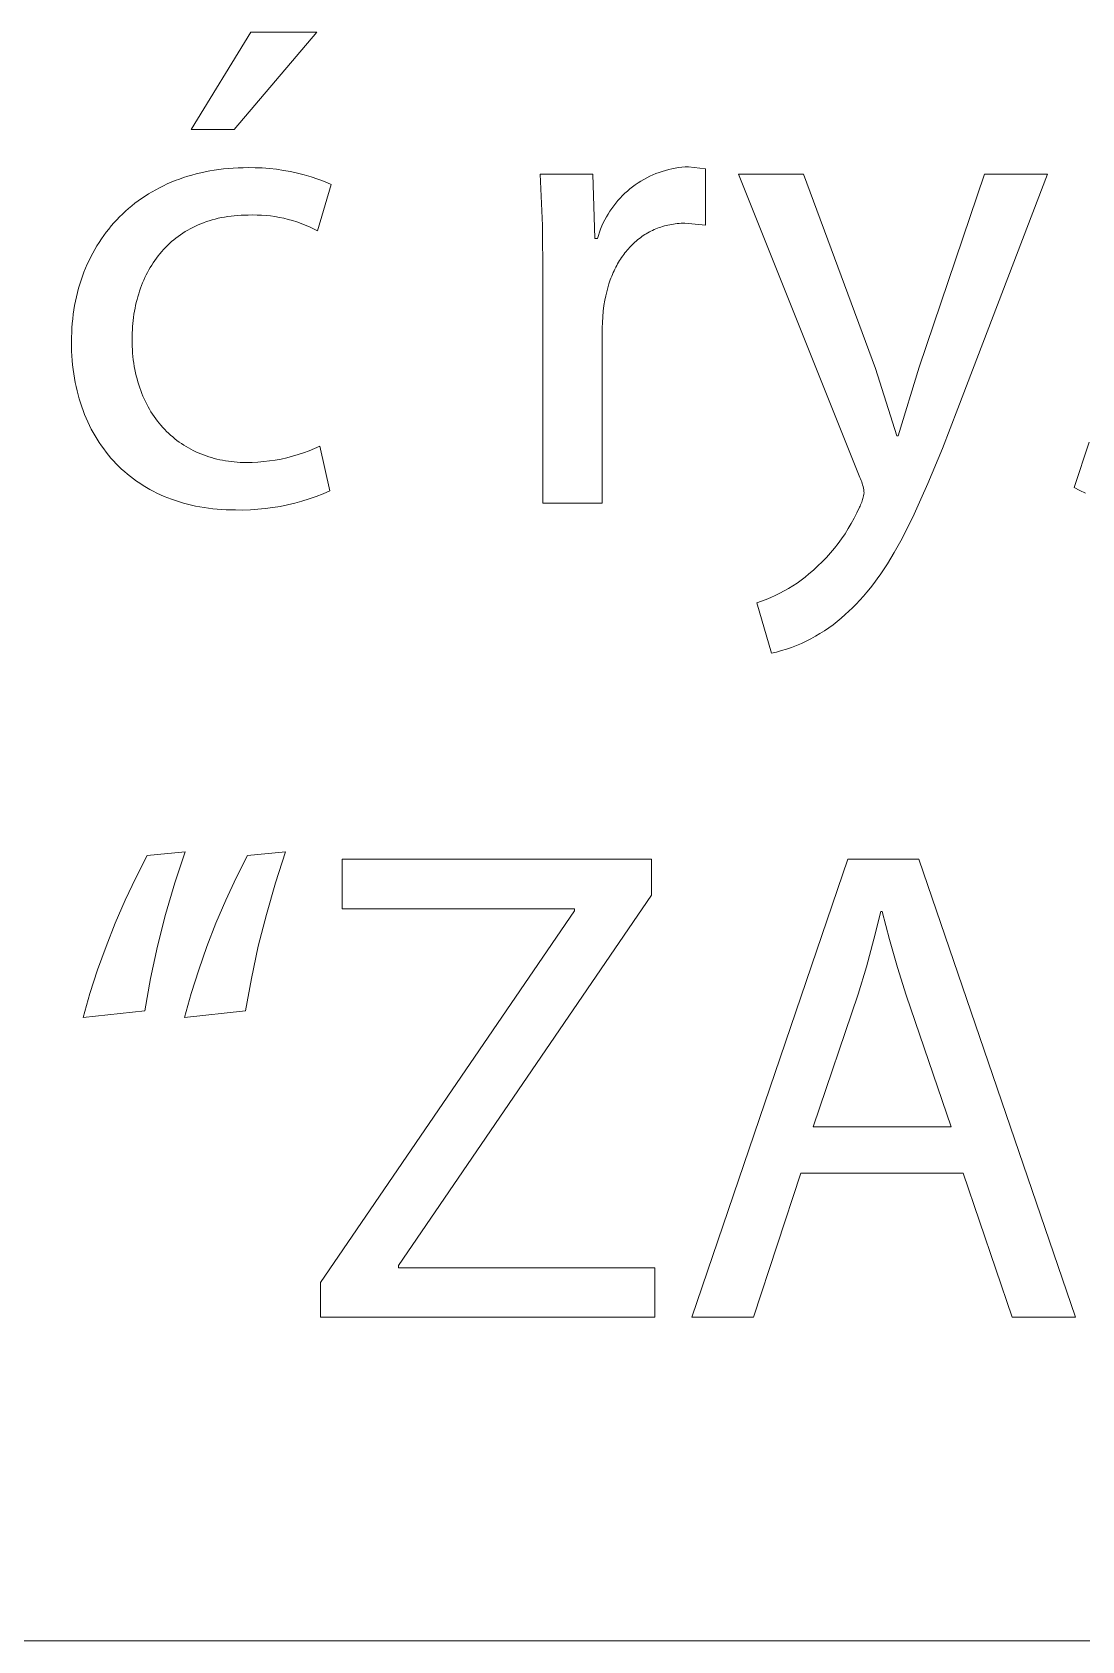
# Model space of a CAD drawing. Header units: millimetres. Extents: x -1283 to 2747, y -259 to 2557.
# Drawn here: x 1770.4 to 1832.7, y -258.7 to -163.2 of the extents above; entities that cross this region are included whole.
import ezdxf

# ---------------------------------------------------------------- set-up
doc = ezdxf.new("R2010")
doc.units = ezdxf.units.MM
doc.header["$MEASUREMENT"] = 0
doc.layers.add('Domyślny', color=7, linetype='Continuous', true_color=0x000000)

msp = doc.modelspace()

# ---------------------------------------------------------------- linework, layer by layer
at = {"layer": 'Domyślny', "color": 18, "lineweight": 15, "true_color": 0x000000}
for p, q in [((1779.808, -168.992), (1783.351, -163.222)), ((1787.27, -163.222), (1782.358, -168.992)), ((1783.351, -163.222), (1787.27, -163.222)), ((1782.358, -168.992), (1779.808, -168.992)), ((1779.111, -171.942), (1779.357, -171.856)), ((1779.357, -171.856), (1779.607, -171.776)), ((1779.607, -171.776), (1779.861, -171.701)), ((1779.861, -171.701), (1780.118, -171.632)), ((1780.118, -171.632), (1780.38, -171.569)), ((1780.38, -171.569), (1780.645, -171.511)), ((1780.645, -171.511), (1780.913, -171.459)), ((1780.913, -171.459), (1781.186, -171.413)), ((1781.186, -171.413), (1781.462, -171.373)), ((1781.462, -171.373), (1781.741, -171.339)), ((1781.741, -171.339), (1782.024, -171.311)), ((1782.024, -171.311), (1782.311, -171.289)), ((1782.311, -171.289), (1782.6, -171.273)), ((1782.6, -171.273), (1782.894, -171.264)), ((1782.894, -171.264), (1783.19, -171.26)), ((1783.19, -171.26), (1783.612, -171.264)), ((1783.612, -171.264), (1784.033, -171.281)), ((1784.033, -171.281), (1784.454, -171.314)), ((1784.454, -171.314), (1784.873, -171.361)), ((1784.873, -171.361), (1785.29, -171.423)), ((1785.29, -171.423), (1785.705, -171.499)), ((1785.705, -171.499), (1786.117, -171.589)), ((1786.117, -171.589), (1786.525, -171.694)), ((1786.525, -171.694), (1786.93, -171.813)), ((1786.93, -171.813), (1787.33, -171.946)), ((1800.66, -174.695), (1800.53, -171.65)), ((1800.53, -171.65), (1803.643, -171.65)), ((1803.643, -171.65), (1803.764, -175.475)), ((1806.852, -171.866), (1807.03, -171.777)), ((1807.03, -171.777), (1807.211, -171.694)), ((1807.211, -171.694), (1807.395, -171.617)), ((1807.395, -171.617), (1807.581, -171.547)), ((1807.581, -171.547), (1807.77, -171.482)), ((1807.77, -171.482), (1807.96, -171.425)), ((1807.96, -171.425), (1808.153, -171.374)), ((1808.153, -171.374), (1808.347, -171.329)), ((1808.347, -171.329), (1808.542, -171.291)), ((1808.542, -171.291), (1808.739, -171.26)), ((1808.739, -171.26), (1808.936, -171.236)), ((1808.936, -171.236), (1809.135, -171.218)), ((1809.135, -171.218), (1809.333, -171.207)), ((1809.333, -171.207), (1810.34, -171.328)), ((1810.34, -171.328), (1810.34, -174.669)), ((1819.498, -189.645), (1812.291, -171.648)), ((1812.291, -171.648), (1816.156, -171.648)), ((1816.156, -171.648), (1820.438, -183.177)), ((1823.014, -183.11), (1826.893, -171.648)), ((1830.637, -171.648), (1825.323, -185.565)), ((1826.893, -171.648), (1830.637, -171.648)), ((1777.287, -172.82), (1777.501, -172.692)), ((1777.501, -172.692), (1777.718, -172.57)), ((1777.718, -172.57), (1777.94, -172.452)), ((1777.94, -172.452), (1778.166, -172.34)), ((1778.166, -172.34), (1778.396, -172.232)), ((1778.396, -172.232), (1778.631, -172.13)), ((1778.631, -172.13), (1778.869, -172.034)), ((1778.869, -172.034), (1779.111, -171.942)), ((1788.116, -172.254), (1787.31, -175.005)), ((1787.33, -171.946), (1787.726, -172.093)), ((1787.726, -172.093), (1788.116, -172.254)), ((1805.414, -172.923), (1805.557, -172.784)), ((1805.557, -172.784), (1805.705, -172.651)), ((1805.705, -172.651), (1805.857, -172.522)), ((1805.857, -172.522), (1806.013, -172.399)), ((1806.013, -172.399), (1806.173, -172.281)), ((1806.173, -172.281), (1806.338, -172.169)), ((1806.338, -172.169), (1806.506, -172.062)), ((1806.506, -172.062), (1806.677, -171.961)), ((1806.677, -171.961), (1806.852, -171.866)), ((1775.915, -173.849), (1776.098, -173.688)), ((1776.098, -173.688), (1776.285, -173.531)), ((1776.285, -173.531), (1776.477, -173.38)), ((1776.477, -173.38), (1776.673, -173.233)), ((1776.673, -173.233), (1776.873, -173.09)), ((1776.873, -173.09), (1777.078, -172.953)), ((1777.078, -172.953), (1777.287, -172.82)), ((1804.663, -173.849), (1804.775, -173.685)), ((1804.775, -173.685), (1804.892, -173.524)), ((1804.892, -173.524), (1805.015, -173.367)), ((1805.015, -173.367), (1805.143, -173.215)), ((1805.143, -173.215), (1805.276, -173.067)), ((1805.276, -173.067), (1805.414, -172.923)), ((1774.917, -174.908), (1775.072, -174.721)), ((1775.072, -174.721), (1775.231, -174.538)), ((1775.231, -174.538), (1775.395, -174.359)), ((1775.395, -174.359), (1775.564, -174.184)), ((1775.564, -174.184), (1775.737, -174.014)), ((1775.737, -174.014), (1775.915, -173.849)), ((1780.223, -174.66), (1780.065, -174.732)), ((1780.385, -174.592), (1780.223, -174.66)), ((1780.551, -174.528), (1780.385, -174.592)), ((1780.719, -174.468), (1780.551, -174.528)), ((1780.89, -174.411), (1780.719, -174.468)), ((1781.065, -174.359), (1780.89, -174.411)), ((1781.243, -174.312), (1781.065, -174.359)), ((1781.423, -174.268), (1781.243, -174.312)), ((1781.607, -174.229), (1781.423, -174.268)), ((1781.794, -174.194), (1781.607, -174.229)), ((1781.985, -174.164), (1781.794, -174.194)), ((1782.178, -174.138), (1781.985, -174.164)), ((1782.374, -174.117), (1782.178, -174.138)), ((1782.574, -174.1), (1782.374, -174.117)), ((1782.776, -174.088), (1782.574, -174.1)), ((1782.982, -174.081), (1782.776, -174.088)), ((1783.19, -174.079), (1782.982, -174.081)), ((1783.457, -174.072), (1783.19, -174.079)), ((1783.724, -174.074), (1783.457, -174.072)), ((1783.991, -174.084), (1783.724, -174.074)), ((1784.257, -174.103), (1783.991, -174.084)), ((1784.523, -174.132), (1784.257, -174.103)), ((1784.787, -174.169), (1784.523, -174.132)), ((1785.05, -174.214), (1784.787, -174.169)), ((1785.312, -174.268), (1785.05, -174.214)), ((1785.571, -174.331), (1785.312, -174.268)), ((1785.828, -174.403), (1785.571, -174.331)), ((1786.083, -174.482), (1785.828, -174.403)), ((1786.335, -174.571), (1786.083, -174.482)), ((1786.584, -174.667), (1786.335, -174.571)), ((1786.83, -174.772), (1786.584, -174.667)), ((1800.691, -177.743), (1800.66, -174.695)), ((1804.115, -174.909), (1804.191, -174.725)), ((1804.191, -174.725), (1804.273, -174.543)), ((1804.273, -174.543), (1804.362, -174.365)), ((1804.362, -174.365), (1804.456, -174.19)), ((1804.456, -174.19), (1804.557, -174.018)), ((1804.557, -174.018), (1804.663, -173.849)), ((1807.899, -174.723), (1807.795, -174.753)), ((1808.004, -174.695), (1807.899, -174.723)), ((1808.11, -174.67), (1808.004, -174.695)), ((1808.218, -174.648), (1808.11, -174.67)), ((1808.326, -174.628), (1808.218, -174.648)), ((1808.436, -174.611), (1808.326, -174.628)), ((1808.547, -174.596), (1808.436, -174.611)), ((1808.659, -174.584), (1808.547, -174.596)), ((1808.773, -174.574), (1808.659, -174.584)), ((1808.887, -174.567), (1808.773, -174.574)), ((1809.002, -174.563), (1808.887, -174.567)), ((1809.119, -174.562), (1809.002, -174.563)), ((1810.34, -174.669), (1809.119, -174.562)), ((1774.348, -175.698), (1774.483, -175.494)), ((1774.483, -175.494), (1774.623, -175.295)), ((1774.623, -175.295), (1774.767, -175.099)), ((1774.767, -175.099), (1774.917, -174.908)), ((1778.652, -175.655), (1778.528, -175.766)), ((1778.779, -175.547), (1778.652, -175.655)), ((1778.909, -175.443), (1778.779, -175.547)), ((1779.042, -175.341), (1778.909, -175.443)), ((1779.178, -175.244), (1779.042, -175.341)), ((1779.318, -175.149), (1779.178, -175.244)), ((1779.461, -175.058), (1779.318, -175.149)), ((1779.607, -174.971), (1779.461, -175.058)), ((1779.756, -174.888), (1779.607, -174.971)), ((1779.909, -174.808), (1779.756, -174.888)), ((1780.065, -174.732), (1779.909, -174.808)), ((1787.072, -174.884), (1786.83, -174.772)), ((1787.31, -175.005), (1787.072, -174.884)), ((1803.764, -175.475), (1803.925, -175.475)), ((1803.925, -175.475), (1803.982, -175.284)), ((1803.982, -175.284), (1804.045, -175.095)), ((1804.045, -175.095), (1804.115, -174.909)), ((1806.224, -175.619), (1806.144, -175.69)), ((1806.306, -175.551), (1806.224, -175.619)), ((1806.389, -175.485), (1806.306, -175.551)), ((1806.473, -175.42), (1806.389, -175.485)), ((1806.559, -175.358), (1806.473, -175.42)), ((1806.646, -175.298), (1806.559, -175.358)), ((1806.734, -175.24), (1806.646, -175.298)), ((1806.824, -175.184), (1806.734, -175.24)), ((1806.915, -175.131), (1806.824, -175.184)), ((1807.008, -175.08), (1806.915, -175.131)), ((1807.102, -175.031), (1807.008, -175.08)), ((1807.197, -174.984), (1807.102, -175.031)), ((1807.294, -174.94), (1807.197, -174.984)), ((1807.391, -174.897), (1807.294, -174.94)), ((1807.49, -174.858), (1807.391, -174.897)), ((1807.591, -174.82), (1807.49, -174.858)), ((1807.692, -174.786), (1807.591, -174.82)), ((1807.795, -174.753), (1807.692, -174.786)), ((1773.749, -176.772), (1773.858, -176.55)), ((1773.858, -176.55), (1773.973, -176.331)), ((1773.973, -176.331), (1774.093, -176.116)), ((1774.093, -176.116), (1774.218, -175.905)), ((1774.218, -175.905), (1774.348, -175.698)), ((1777.755, -176.632), (1777.658, -176.767)), ((1777.856, -176.499), (1777.755, -176.632)), ((1777.96, -176.37), (1777.856, -176.499)), ((1778.067, -176.243), (1777.96, -176.37)), ((1778.177, -176.119), (1778.067, -176.243)), ((1778.291, -175.998), (1778.177, -176.119)), ((1778.408, -175.881), (1778.291, -175.998)), ((1778.528, -175.766), (1778.408, -175.881)), ((1805.362, -176.593), (1805.3, -176.686)), ((1805.425, -176.502), (1805.362, -176.593)), ((1805.49, -176.412), (1805.425, -176.502)), ((1805.557, -176.324), (1805.49, -176.412)), ((1805.625, -176.238), (1805.557, -176.324)), ((1805.695, -176.154), (1805.625, -176.238)), ((1805.766, -176.072), (1805.695, -176.154)), ((1805.838, -175.992), (1805.766, -176.072)), ((1805.913, -175.913), (1805.838, -175.992)), ((1805.988, -175.837), (1805.913, -175.913)), ((1806.066, -175.762), (1805.988, -175.837)), ((1806.144, -175.69), (1806.066, -175.762)), ((1773.363, -177.696), (1773.452, -177.46)), ((1773.452, -177.46), (1773.546, -177.227)), ((1773.546, -177.227), (1773.645, -176.998)), ((1773.645, -176.998), (1773.749, -176.772)), ((1777.221, -177.483), (1777.144, -177.633)), ((1777.302, -177.334), (1777.221, -177.483)), ((1777.386, -177.189), (1777.302, -177.334)), ((1777.473, -177.045), (1777.386, -177.189)), ((1777.564, -176.905), (1777.473, -177.045)), ((1777.658, -176.767), (1777.564, -176.905)), ((1804.864, -177.49), (1804.817, -177.598)), ((1804.913, -177.384), (1804.864, -177.49)), ((1804.963, -177.28), (1804.913, -177.384)), ((1805.015, -177.177), (1804.963, -177.28)), ((1805.069, -177.075), (1805.015, -177.177)), ((1805.124, -176.975), (1805.069, -177.075)), ((1805.181, -176.877), (1805.124, -176.975)), ((1805.24, -176.781), (1805.181, -176.877)), ((1805.3, -176.686), (1805.24, -176.781)), ((1773.064, -178.674), (1773.131, -178.425)), ((1773.131, -178.425), (1773.203, -178.179)), ((1773.203, -178.179), (1773.28, -177.936)), ((1773.28, -177.936), (1773.363, -177.696)), ((1776.808, -178.421), (1776.751, -178.586)), ((1776.868, -178.259), (1776.808, -178.421)), ((1776.932, -178.1), (1776.868, -178.259)), ((1776.999, -177.942), (1776.932, -178.1)), ((1777.07, -177.786), (1776.999, -177.942)), ((1777.144, -177.633), (1777.07, -177.786)), ((1800.691, -191.177), (1800.691, -177.743)), ((1804.537, -178.392), (1804.473, -178.631)), ((1804.608, -178.158), (1804.537, -178.392)), ((1804.647, -178.043), (1804.608, -178.158)), ((1804.687, -177.93), (1804.647, -178.043)), ((1804.728, -177.818), (1804.687, -177.93)), ((1804.772, -177.707), (1804.728, -177.818)), ((1804.817, -177.598), (1804.772, -177.707)), ((1772.854, -179.702), (1772.898, -179.441)), ((1772.898, -179.441), (1772.948, -179.182)), ((1772.948, -179.182), (1773.003, -178.927)), ((1773.003, -178.927), (1773.064, -178.674)), ((1776.517, -179.435), (1776.48, -179.611)), ((1776.557, -179.262), (1776.517, -179.435)), ((1776.6, -179.09), (1776.557, -179.262)), ((1776.647, -178.92), (1776.6, -179.09)), ((1776.697, -178.752), (1776.647, -178.92)), ((1776.751, -178.586), (1776.697, -178.752)), ((1804.313, -179.453), (1804.27, -179.782)), ((1804.368, -179.125), (1804.313, -179.453)), ((1804.417, -178.876), (1804.368, -179.125)), ((1804.473, -178.631), (1804.417, -178.876)), ((1772.757, -180.503), (1772.783, -180.233)), ((1772.783, -180.233), (1772.816, -179.966)), ((1772.816, -179.966), (1772.854, -179.702)), ((1776.368, -180.328), (1776.349, -180.512)), ((1776.391, -180.147), (1776.368, -180.328)), ((1776.417, -179.966), (1776.391, -180.147)), ((1776.447, -179.788), (1776.417, -179.966)), ((1776.48, -179.611), (1776.447, -179.788)), ((1804.217, -180.444), (1804.207, -180.776)), ((1804.238, -180.112), (1804.217, -180.444)), ((1804.27, -179.782), (1804.238, -180.112)), ((1772.709, -181.608), (1772.712, -181.328)), ((1772.712, -181.328), (1772.721, -181.05)), ((1772.721, -181.05), (1772.736, -180.775)), ((1772.736, -180.775), (1772.757, -180.503)), ((1776.307, -181.257), (1776.305, -181.447)), ((1776.312, -181.069), (1776.307, -181.257)), ((1776.321, -180.882), (1776.312, -181.069)), ((1776.333, -180.696), (1776.321, -180.882)), ((1776.349, -180.512), (1776.333, -180.696)), ((1804.207, -180.776), (1804.207, -191.177)), ((1772.711, -181.886), (1772.709, -181.608)), ((1772.72, -182.162), (1772.711, -181.886)), ((1772.734, -182.434), (1772.72, -182.162)), ((1776.305, -181.447), (1776.308, -181.657)), ((1776.308, -181.657), (1776.314, -181.866)), ((1776.314, -181.866), (1776.324, -182.071)), ((1776.324, -182.071), (1776.339, -182.274)), ((1776.339, -182.274), (1776.358, -182.475)), ((1772.753, -182.704), (1772.734, -182.434)), ((1772.778, -182.97), (1772.753, -182.704)), ((1772.808, -183.234), (1772.778, -182.97)), ((1772.844, -183.494), (1772.808, -183.234)), ((1776.358, -182.475), (1776.38, -182.672)), ((1776.38, -182.672), (1776.407, -182.867)), ((1776.407, -182.867), (1776.438, -183.059)), ((1776.438, -183.059), (1776.472, -183.249)), ((1776.472, -183.249), (1776.51, -183.436)), ((1820.438, -183.177), (1821.686, -187.189)), ((1821.766, -187.189), (1823.014, -183.11)), ((1772.885, -183.751), (1772.844, -183.494)), ((1772.931, -184.005), (1772.885, -183.751)), ((1772.982, -184.255), (1772.931, -184.005)), ((1773.039, -184.502), (1772.982, -184.255)), ((1776.51, -183.436), (1776.553, -183.62)), ((1776.553, -183.62), (1776.598, -183.801)), ((1776.598, -183.801), (1776.648, -183.98)), ((1776.648, -183.98), (1776.701, -184.155)), ((1776.701, -184.155), (1776.758, -184.328)), ((1773.101, -184.746), (1773.039, -184.502)), ((1773.167, -184.986), (1773.101, -184.746)), ((1773.239, -185.223), (1773.167, -184.986)), ((1773.317, -185.456), (1773.239, -185.223)), ((1776.758, -184.328), (1776.819, -184.498)), ((1776.819, -184.498), (1776.883, -184.664)), ((1776.883, -184.664), (1776.951, -184.828)), ((1776.951, -184.828), (1777.022, -184.989)), ((1777.022, -184.989), (1777.096, -185.147)), ((1777.096, -185.147), (1777.174, -185.302)), ((1773.399, -185.685), (1773.317, -185.456)), ((1773.486, -185.911), (1773.399, -185.685)), ((1773.578, -186.134), (1773.486, -185.911)), ((1773.674, -186.352), (1773.578, -186.134)), ((1777.174, -185.302), (1777.255, -185.454)), ((1777.255, -185.454), (1777.339, -185.603)), ((1777.339, -185.603), (1777.427, -185.748)), ((1777.427, -185.748), (1777.518, -185.891)), ((1777.518, -185.891), (1777.612, -186.031)), ((1777.612, -186.031), (1777.709, -186.167)), ((1777.709, -186.167), (1777.809, -186.3)), ((1825.323, -185.565), (1824.402, -187.928)), ((1773.776, -186.567), (1773.674, -186.352)), ((1773.882, -186.778), (1773.776, -186.567)), ((1773.994, -186.985), (1773.882, -186.778)), ((1774.11, -187.188), (1773.994, -186.985)), ((1777.809, -186.3), (1777.912, -186.43)), ((1777.912, -186.43), (1778.019, -186.556)), ((1778.019, -186.556), (1778.128, -186.68)), ((1778.128, -186.68), (1778.24, -186.8)), ((1778.24, -186.8), (1778.354, -186.917)), ((1778.354, -186.917), (1778.472, -187.03)), ((1778.472, -187.03), (1778.592, -187.14)), ((1774.23, -187.387), (1774.11, -187.188)), ((1774.356, -187.582), (1774.23, -187.387)), ((1774.485, -187.774), (1774.356, -187.582)), ((1774.62, -187.961), (1774.485, -187.774)), ((1774.759, -188.144), (1774.62, -187.961)), ((1778.592, -187.14), (1778.715, -187.247)), ((1778.715, -187.247), (1778.841, -187.35)), ((1778.841, -187.35), (1778.97, -187.45)), ((1778.97, -187.45), (1779.1, -187.546)), ((1779.1, -187.546), (1779.234, -187.639)), ((1779.234, -187.639), (1779.37, -187.729)), ((1779.37, -187.729), (1779.508, -187.814)), ((1779.508, -187.814), (1779.649, -187.897)), ((1779.649, -187.897), (1779.792, -187.975)), ((1779.792, -187.975), (1779.938, -188.051)), ((1779.938, -188.051), (1780.085, -188.122)), ((1786.483, -188.188), (1786.808, -188.068)), ((1786.808, -188.068), (1787.128, -187.937)), ((1787.128, -187.937), (1787.444, -187.795)), ((1787.444, -187.795), (1788.048, -190.438)), ((1821.686, -187.189), (1821.766, -187.189)), ((1824.402, -187.928), (1823.54, -190.007)), ((1832.217, -190.244), (1833.103, -187.546)), ((1774.902, -188.322), (1774.759, -188.144)), ((1775.05, -188.497), (1774.902, -188.322)), ((1775.203, -188.667), (1775.05, -188.497)), ((1775.359, -188.833), (1775.203, -188.667)), ((1775.52, -188.995), (1775.359, -188.833)), ((1775.686, -189.152), (1775.52, -188.995)), ((1780.085, -188.122), (1780.235, -188.19)), ((1780.235, -188.19), (1780.388, -188.254)), ((1780.388, -188.254), (1780.542, -188.315)), ((1780.542, -188.315), (1780.698, -188.371)), ((1780.698, -188.371), (1780.857, -188.424)), ((1780.857, -188.424), (1781.017, -188.473)), ((1781.017, -188.473), (1781.179, -188.519)), ((1781.179, -188.519), (1781.344, -188.56)), ((1781.344, -188.56), (1781.51, -188.598)), ((1781.51, -188.598), (1781.678, -188.632)), ((1781.678, -188.632), (1781.848, -188.662)), ((1781.848, -188.662), (1782.019, -188.688)), ((1782.019, -188.688), (1782.193, -188.71)), ((1782.193, -188.71), (1782.368, -188.728)), ((1782.368, -188.728), (1782.544, -188.743)), ((1782.544, -188.743), (1782.722, -188.753)), ((1782.722, -188.753), (1782.902, -188.759)), ((1782.902, -188.759), (1783.083, -188.761)), ((1783.083, -188.761), (1783.429, -188.756)), ((1783.429, -188.756), (1783.775, -188.739)), ((1783.775, -188.739), (1784.121, -188.711)), ((1784.121, -188.711), (1784.465, -188.671)), ((1784.465, -188.671), (1784.807, -188.619)), ((1784.807, -188.619), (1785.148, -188.556)), ((1785.148, -188.556), (1785.486, -188.481)), ((1785.486, -188.481), (1785.822, -188.395)), ((1785.822, -188.395), (1786.154, -188.297)), ((1786.154, -188.297), (1786.483, -188.188)), ((1775.855, -189.304), (1775.686, -189.152)), ((1776.029, -189.452), (1775.855, -189.304)), ((1776.207, -189.596), (1776.029, -189.452)), ((1776.389, -189.735), (1776.207, -189.596)), ((1776.575, -189.869), (1776.389, -189.735)), ((1776.765, -189.999), (1776.575, -189.869)), ((1776.959, -190.124), (1776.765, -189.999)), ((1819.538, -189.733), (1819.498, -189.645)), ((1819.574, -189.823), (1819.538, -189.733)), ((1819.608, -189.913), (1819.574, -189.823)), ((1819.638, -190.005), (1819.608, -189.913)), ((1777.157, -190.244), (1776.959, -190.124)), ((1777.359, -190.359), (1777.157, -190.244)), ((1777.565, -190.469), (1777.359, -190.359)), ((1777.775, -190.575), (1777.565, -190.469)), ((1777.989, -190.675), (1777.775, -190.575)), ((1778.206, -190.771), (1777.989, -190.675)), ((1778.427, -190.861), (1778.206, -190.771)), ((1778.652, -190.946), (1778.427, -190.861)), ((1778.88, -191.026), (1778.652, -190.946)), ((1786.808, -190.923), (1786.384, -191.056)), ((1787.227, -190.776), (1786.808, -190.923)), ((1787.641, -190.614), (1787.227, -190.776)), ((1788.048, -190.438), (1787.641, -190.614)), ((1819.665, -190.097), (1819.638, -190.005)), ((1819.662, -190.968), (1819.685, -190.89)), ((1819.689, -190.191), (1819.665, -190.097)), ((1819.685, -190.89), (1819.706, -190.811)), ((1819.71, -190.285), (1819.689, -190.191)), ((1819.706, -190.811), (1819.724, -190.732)), ((1819.728, -190.38), (1819.71, -190.285)), ((1819.724, -190.732), (1819.74, -190.652)), ((1819.742, -190.475), (1819.728, -190.38)), ((1819.74, -190.652), (1819.753, -190.571)), ((1819.753, -190.571), (1819.742, -190.475)), ((1823.126, -190.947), (1822.72, -191.825)), ((1823.54, -190.007), (1823.126, -190.947)), ((1832.554, -190.42), (1832.217, -190.244)), ((1832.898, -190.585), (1832.554, -190.42)), ((1779.112, -191.101), (1778.88, -191.026)), ((1779.348, -191.171), (1779.112, -191.101)), ((1779.587, -191.235), (1779.348, -191.171)), ((1779.83, -191.294), (1779.587, -191.235)), ((1780.076, -191.348), (1779.83, -191.294)), ((1780.325, -191.396), (1780.076, -191.348)), ((1780.578, -191.438), (1780.325, -191.396)), ((1780.834, -191.475), (1780.578, -191.438)), ((1781.094, -191.507), (1780.834, -191.475)), ((1781.356, -191.533), (1781.094, -191.507)), ((1781.622, -191.553), (1781.356, -191.533)), ((1781.891, -191.568), (1781.622, -191.553)), ((1782.163, -191.576), (1781.891, -191.568)), ((1782.439, -191.579), (1782.163, -191.576)), ((1782.883, -191.582), (1782.439, -191.579)), ((1783.326, -191.569), (1782.883, -191.582)), ((1783.77, -191.541), (1783.326, -191.569)), ((1784.211, -191.498), (1783.77, -191.541)), ((1784.652, -191.439), (1784.211, -191.498)), ((1785.089, -191.366), (1784.652, -191.439)), ((1785.525, -191.277), (1785.089, -191.366)), ((1785.956, -191.174), (1785.525, -191.277)), ((1786.384, -191.056), (1785.956, -191.174)), ((1804.207, -191.177), (1800.691, -191.177)), ((1819.163, -192.062), (1819.322, -191.742)), ((1819.322, -191.742), (1819.471, -191.417)), ((1819.471, -191.417), (1819.509, -191.345)), ((1819.509, -191.345), (1819.545, -191.271)), ((1819.545, -191.271), (1819.578, -191.197)), ((1819.578, -191.197), (1819.608, -191.121)), ((1819.608, -191.121), (1819.636, -191.045)), ((1819.636, -191.045), (1819.662, -190.968)), ((1822.72, -191.825), (1822.32, -192.643)), ((1818.62, -192.988), (1818.811, -192.685)), ((1818.811, -192.685), (1818.992, -192.377)), ((1818.992, -192.377), (1819.163, -192.062)), ((1822.32, -192.643), (1821.924, -193.405)), ((1817.988, -193.854), (1818.208, -193.573)), ((1818.208, -193.573), (1818.419, -193.284)), ((1818.419, -193.284), (1818.62, -192.988)), ((1821.924, -193.405), (1821.529, -194.112)), ((1817.015, -194.903), (1817.271, -194.653)), ((1817.271, -194.653), (1817.519, -194.395)), ((1817.519, -194.395), (1817.758, -194.129)), ((1817.758, -194.129), (1817.988, -193.854)), ((1821.134, -194.769), (1820.935, -195.079)), ((1821.332, -194.447), (1821.134, -194.769)), ((1821.529, -194.112), (1821.332, -194.447)), ((1816.012, -195.744), (1816.248, -195.564)), ((1816.248, -195.564), (1816.479, -195.376)), ((1816.479, -195.376), (1816.751, -195.144)), ((1816.751, -195.144), (1817.015, -194.903)), ((1820.535, -195.664), (1820.333, -195.94)), ((1820.736, -195.377), (1820.535, -195.664)), ((1820.935, -195.079), (1820.736, -195.377)), ((1814.212, -196.779), (1814.483, -196.657)), ((1814.483, -196.657), (1814.75, -196.525)), ((1814.75, -196.525), (1815.012, -196.386)), ((1815.012, -196.386), (1815.27, -196.237)), ((1815.27, -196.237), (1815.522, -196.081)), ((1815.522, -196.081), (1815.77, -195.916)), ((1815.77, -195.916), (1816.012, -195.744)), ((1819.922, -196.46), (1819.714, -196.705)), ((1820.129, -196.205), (1819.922, -196.46)), ((1820.333, -195.94), (1820.129, -196.205)), ((1813.378, -197.094), (1813.66, -196.998)), ((1814.251, -200.087), (1813.378, -197.094)), ((1813.66, -196.998), (1813.938, -196.893)), ((1813.938, -196.893), (1814.212, -196.779)), ((1818.85, -197.591), (1818.626, -197.792)), ((1819.071, -197.383), (1818.85, -197.591)), ((1819.288, -197.166), (1819.071, -197.383)), ((1819.503, -196.94), (1819.288, -197.166)), ((1819.714, -196.705), (1819.503, -196.94)), ((1817.655, -198.577), (1817.397, -198.752)), ((1817.907, -198.392), (1817.655, -198.577)), ((1818.153, -198.2), (1817.907, -198.392)), ((1818.393, -198), (1818.153, -198.2)), ((1818.626, -197.792), (1818.393, -198)), ((1816.027, -199.5), (1815.74, -199.622)), ((1816.311, -199.368), (1816.027, -199.5)), ((1816.59, -199.228), (1816.311, -199.368)), ((1816.864, -199.078), (1816.59, -199.228)), ((1817.133, -198.92), (1816.864, -199.078)), ((1817.397, -198.752), (1817.133, -198.92)), ((1814.554, -200.013), (1814.251, -200.087)), ((1814.855, -199.93), (1814.554, -200.013)), ((1815.154, -199.837), (1814.855, -199.93)), ((1815.448, -199.734), (1815.154, -199.837)), ((1815.74, -199.622), (1815.448, -199.734)), ((1777.192, -212.091), (1779.447, -211.863)), ((1779.447, -211.863), (1778.839, -213.715)), ((1783.151, -212.091), (1785.419, -211.863)), ((1785.419, -211.863), (1784.814, -213.715)), ((1776.522, -213.41), (1777.192, -212.091)), ((1782.487, -213.41), (1783.151, -212.091)), ((1788.783, -215.244), (1788.783, -212.305)), ((1788.783, -212.305), (1807.128, -212.305)), ((1807.128, -212.305), (1807.128, -214.439)), ((1809.531, -239.488), (1818.791, -212.298)), ((1818.791, -212.298), (1823.005, -212.298)), ((1823.005, -212.298), (1832.292, -239.488)), ((1775.893, -214.748), (1776.522, -213.41)), ((1778.839, -213.715), (1778.296, -215.586)), ((1781.865, -214.748), (1782.487, -213.41)), ((1784.814, -213.715), (1784.274, -215.587)), ((1775.307, -216.106), (1775.893, -214.748)), ((1781.286, -216.106), (1781.865, -214.748)), ((1807.128, -214.439), (1792.124, -236.421)), ((1778.296, -215.586), (1777.818, -217.475)), ((1784.274, -215.587), (1783.798, -217.476)), ((1787.481, -237.441), (1802.565, -215.365)), ((1802.565, -215.244), (1788.783, -215.244)), ((1802.565, -215.365), (1802.565, -215.244)), ((1820.75, -215.412), (1820.337, -217.059)), ((1820.831, -215.412), (1820.75, -215.412)), ((1821.266, -217.078), (1820.831, -215.412)), ((1774.763, -217.481), (1775.307, -216.106)), ((1780.75, -217.482), (1781.286, -216.106)), ((1774.263, -218.873), (1774.763, -217.481)), ((1777.818, -217.475), (1777.405, -219.38)), ((1780.258, -218.874), (1780.75, -217.482)), ((1783.798, -217.476), (1783.388, -219.38)), ((1820.337, -217.059), (1819.885, -218.697)), ((1821.74, -218.733), (1821.266, -217.078)), ((1773.806, -220.28), (1774.263, -218.873)), ((1777.405, -219.38), (1777.058, -221.298)), ((1779.81, -220.28), (1780.258, -218.874)), ((1783.388, -219.38), (1783.044, -221.298)), ((1819.885, -218.697), (1819.395, -220.323)), ((1822.253, -220.377), (1821.74, -218.733)), ((1773.394, -221.7), (1773.806, -220.28)), ((1779.407, -221.7), (1779.81, -220.28)), ((1819.395, -220.323), (1816.724, -228.188)), ((1824.911, -228.188), (1822.253, -220.377)), ((1777.058, -221.298), (1773.394, -221.7)), ((1783.044, -221.298), (1779.407, -221.7)), ((1816.724, -228.188), (1824.911, -228.188)), ((1815.999, -230.939), (1813.181, -239.488)), ((1825.635, -230.939), (1815.999, -230.939)), ((1828.548, -239.488), (1825.635, -230.939)), ((1792.124, -236.421), (1792.124, -236.556)), ((1792.124, -236.556), (1807.33, -236.556)), ((1807.33, -236.556), (1807.33, -239.481)), ((1787.481, -239.481), (1787.481, -237.441)), ((1807.33, -239.481), (1787.481, -239.481)), ((1813.181, -239.488), (1809.531, -239.488)), ((1832.292, -239.488), (1828.548, -239.488)), ((2743.172, -258.7), (-1283.244, -258.7)), ((2743.172, -258.7), (1223.936, -258.7))]:
    msp.add_line(p, q, dxfattribs=at)

doc.saveas('drawing.dxf')
